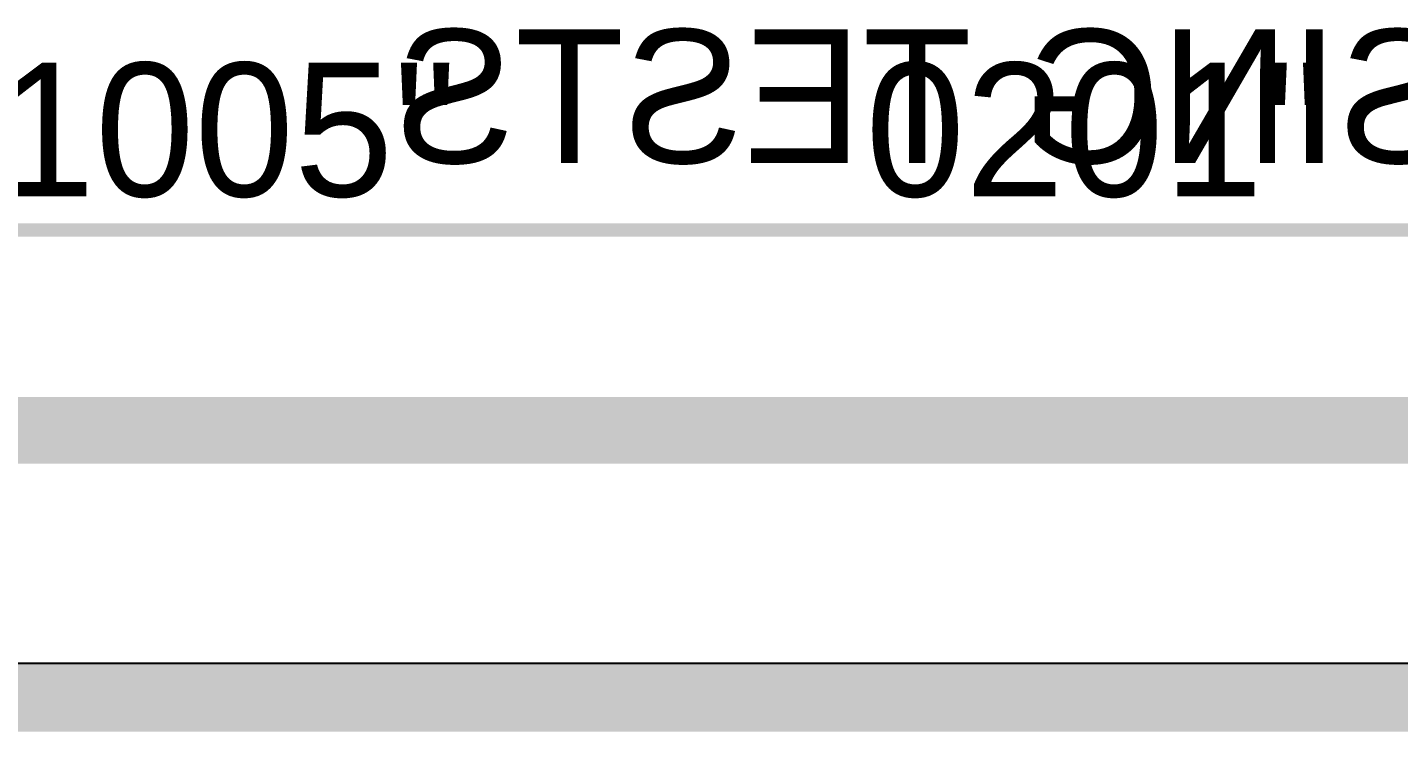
# Model space of a CAD drawing. Header units: millimetres. Extents: x 169 to 355, y 129 to 253.
# Drawn here: x 195.46 to 215.97, y 129.49 to 140.03 of the extents above; entities that cross this region are included whole.
import ezdxf

# ---------------------------------------------------------------- set-up
doc = ezdxf.new("R2010")
doc.units = ezdxf.units.MM
for name, color, linetype in [('BottomLayer', 5, 'Continuous'), ('BottomOverlay', 54, 'Continuous'), ('BottomSolder', 6, 'Continuous'), ('InternalPlane1', 76, 'Continuous'), ('Mechanical15', 56, 'Continuous'), ('TopLayer', 1, 'Continuous'), ('TopSolder', 216, 'Continuous')]:
    doc.layers.add(name, color=color, linetype=linetype)

msp = doc.modelspace()

# ---------------------------------------------------------------- linework, layer by layer
at = {"layer": 'BottomLayer', "const_width": 1}
msp.add_lwpolyline([(174, 134), (336, 134)], dxfattribs=at)
at = {"layer": 'BottomOverlay', "const_width": 0.2}
msp.add_lwpolyline([(184, 137), (237.8, 137)], dxfattribs=at)
at = {"layer": 'InternalPlane1'}
msp.add_line((339.49, 130.51), (170.51, 130.51), dxfattribs=at)
at = {"layer": 'InternalPlane1', "const_width": 1.016}
msp.add_lwpolyline([(170, 130), (340, 130)], dxfattribs=at)
at = {"layer": 'Mechanical15', "const_width": 0.5}
msp.add_lwpolyline([(170, 130), (340, 130)], dxfattribs=at)
at = {"layer": 'TopLayer', "const_width": 1}
msp.add_lwpolyline([(174, 134), (336, 134)], dxfattribs=at)

# ---------------------------------------------------------------- texts
at = {"layer": 'BottomLayer', "text_generation_flag": 2}
msp.add_text('DOTS DISPENSING TESTS', height=2, dxfattribs=at).set_placement((235, 138))
at = {"layer": 'BottomSolder', "text_generation_flag": 2}
msp.add_text('DOTS DISPENSING TESTS', height=2, dxfattribs=at).set_placement((235, 138))
at = {"layer": 'TopLayer'}
for s, p in [('01005"', (193.5, 137.5)), ('0201"', (208, 137.5))]:
    msp.add_text(s, height=2, dxfattribs=at).set_placement(p)
at = {"layer": 'TopSolder'}
for s, p in [('01005"', (193.5, 137.5)), ('0201"', (208, 137.5))]:
    msp.add_text(s, height=2, dxfattribs=at).set_placement(p)

doc.saveas('drawing.dxf')
